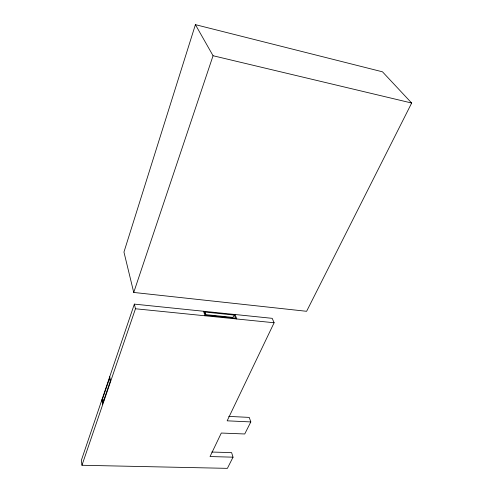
<?xml version="1.0" encoding="UTF-8"?>
<svg xmlns="http://www.w3.org/2000/svg" width="493" height="493" viewBox="0 0 493 493"><rect width="100%" height="100%" fill="white"/><g stroke="black" fill="none" stroke-linecap="round" stroke-linejoin="round"><path stroke-width="0.74" d="M195.407 24.65L123.953 252.077L133.739 292.448L306.615 311.299L411.667 103.031L382.488 71.818L195.407 24.65L213.056 55.734L411.667 103.031M133.739 292.448L213.056 55.734M228.715 416.4L249.23 417.398L250.814 421.922L227.15 420.825L274.114 322.749L272.191 318.336L134.355 304.119L81.333 460.382L81.961 465.269L227.396 468.35L233.035 457.177L231.605 452.623L211.774 452.038M102.217 399.909L109.606 378.149L110.216 381.508L102.778 403.292L102.217 399.909L104.005 400.033M81.961 465.269L135.464 308.766L134.355 304.119M250.814 421.922L244.738 433.976L221.302 433.039L210.043 456.549L233.035 457.177M234.397 315.082L232.819 317.387L205.655 314.626L204.706 312.026L234.397 315.082L235.599 318.213L205.791 315.2L204.706 312.026M135.464 308.766L274.114 322.749M235.075 314.509L236.794 318.983M203.517 311.249L205.051 315.785M109.717 376.72L110.592 381.52M101.866 399.866L102.667 404.704"/></g></svg>
